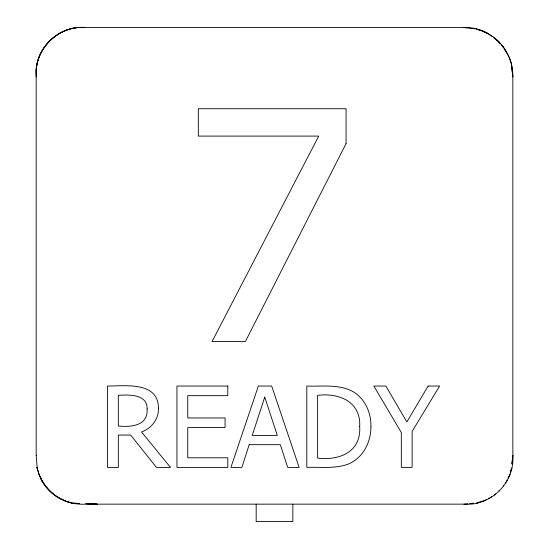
<?xml version="1.0" encoding="UTF-8"?>
<svg xmlns="http://www.w3.org/2000/svg" width="549" height="549" viewBox="0 0 549 549"><rect width="100%" height="100%" fill="white"/><g stroke="black" fill="none" stroke-linecap="round" stroke-linejoin="round"><path stroke-width="0.82" d="M39.089 474.652C41.683 479.689 46.006 489.454 39.089 474.652C33.516 455.794 40.05 478.927 41.827 480.56C50.234 495.987 67.699 505.272 85.191 504.147L463.953 504.147C491.06 506.302 514.928 482.509 512.841 455.396L512.841 76.373C513.439 49.575 490.236 26.263 463.253 27.484L83.976 27.484C57.412 25.577 33.53 50.563 36.179 76.984L36.179 455.478M511.936 464.07L512.347 460.062M512.512 458.463L512.841 455.258M511.963 463.843L512.841 455.396M36.179 76.984L36.165 70.457L37.064 63.993C41.271 42.163 62.922 25.679 85.074 27.484M510.302 471.914L511.524 468.071L511.874 468.222L510.433 471.975M507.99 478.001L509.987 474.576L509.568 474.226M505.258 482.969L507.262 480.485L506.796 480.052M494.532 495.116L495.651 493.915M491.602 496.598L489.056 498.636L488.747 498.101M482.18 31.005L476.045 29.001L482.461 30.826L488.363 33.633M486.647 499.316L483.141 501.34L482.921 500.873L476.903 503.186L476.765 502.829L479.071 502.095M463.953 504.147L467.954 503.735M469.56 503.57L473.561 503.159M83.976 27.484C59.868 26.043 37.421 46.274 36.159 70.354L36.165 70.457M78.919 503.454L72.242 503.2L65.894 501.244L59.985 498.513C52.347 494.285 46.054 487.965 41.813 480.341L45.375 486.016L49.609 490.717L54.591 495.164L59.985 498.513L65.997 501.367L72.125 503.11M85.603 503.708L97.29 504.147L86.385 503.701M72.969 503.145L79.674 503.419M463.253 27.484L474.446 28.809M482.907 31.355L487.992 33.805M488.672 34.244L492.041 36.454M503.255 485.453L503.728 485.954M499.885 43.364L493.826 37.222L493.393 37.339L498.76 41.511L500.661 43.947M501.491 45.176L503.467 47.715M499.014 490.319L499.46 490.861M501.608 45.162L503.062 46.439L509.472 57.796L511.462 64.02L512.841 76.997M504.366 49.053L506.267 52.114M511.359 65.201L512.841 76.373M36.179 455.258L37.215 468.421M292.843 504.147L292.843 521.55L256.177 521.55L256.177 504.147M359.691 426.642C361.366 452.081 339.145 460.762 317.624 458.113L317.624 395.335C338.877 392.707 361.139 401.525 359.691 426.642M370.946 426.806C370.98 442.185 362.882 458.209 348.121 464.131C334.931 469.011 320.541 466.863 306.809 467.398L306.809 386.05C322.647 386.654 340.222 383.696 354.448 392.494C365.709 400.056 371.275 413.507 370.946 426.806M158.428 408.12C158.935 418.976 151.517 428.398 141.546 431.994L170.499 467.398L156.458 467.398L130.676 435.055L118.33 435.055L118.33 467.398L107.508 467.398L107.508 386.05C125.035 385.988 158.455 381.335 158.428 408.12M147.118 408.943C148.175 426.065 131.177 427.149 118.33 426.045L118.33 395.335C128.713 394.621 147.606 394.024 147.118 408.943M249.225 444.669L241.848 467.398L230.923 467.398L258.353 386.05L271.68 386.05L299.109 467.398L287.69 467.398L280.313 444.669L249.225 444.669M264.742 397.085L252.231 435.439L277.307 435.439L264.742 397.085M346.069 143.598L245.382 341.526L212.079 341.526L318.708 136.09L198.326 136.09L198.326 108.729L346.069 108.729L346.069 143.598M428.151 386.05L406.843 421.941L385.865 386.05L373.842 386.05L401.326 432.543L401.326 467.398L412.141 467.398L412.141 431.397L439.619 386.05L428.151 386.05M227.808 386.05L176.95 386.05L176.95 467.398L227.808 467.398L227.808 457.784L187.765 457.784L187.765 427.568L225.076 427.568L225.076 417.954L187.765 417.954L187.765 395.664L227.808 395.664L227.808 386.05"/></g></svg>
